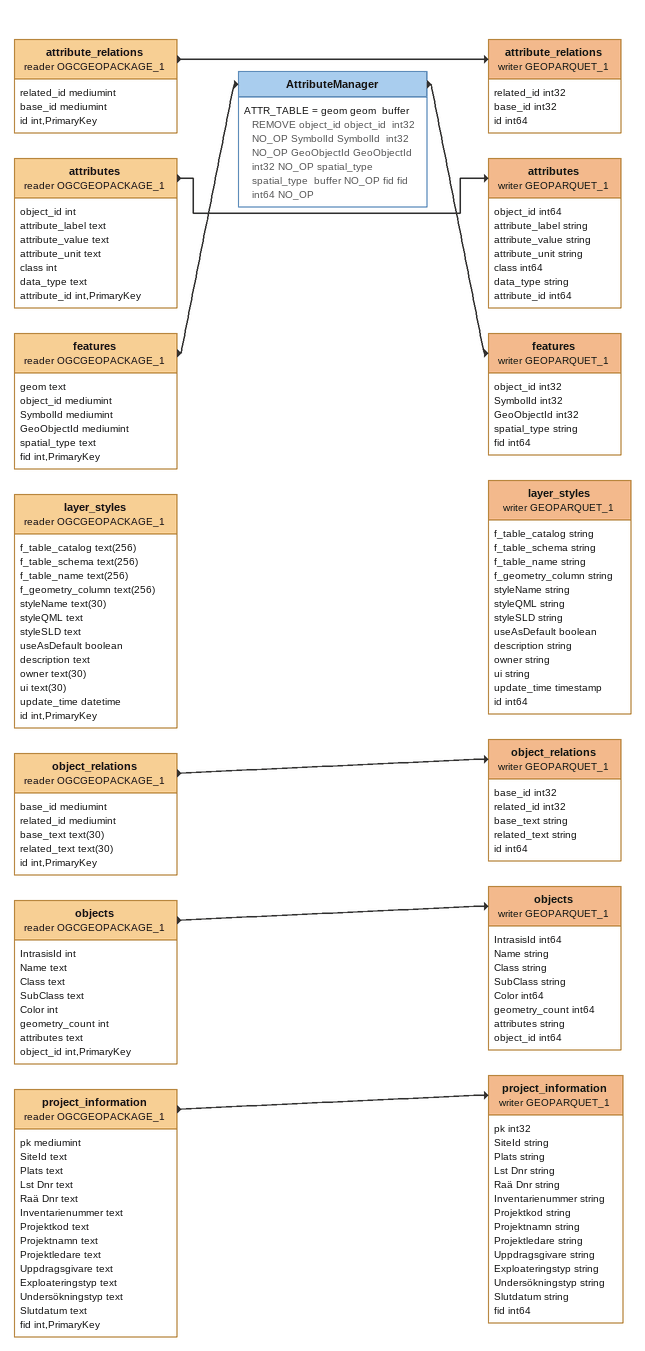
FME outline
attribute_relations (reader OGCGEOPACKAGE_1)
    attributes: related_id mediumint, base_id mediumint, id int,PrimaryKey
    -> attribute_relations (writer GEOPARQUET_1)
attribute_relations (writer GEOPARQUET_1)
    attributes: related_id int32, base_id int32, id int64
attributes (reader OGCGEOPACKAGE_1)
    attributes: object_id int, attribute_label text, attribute_value text, attribute_unit text, class int, data_type text, attribute_id int,PrimaryKey
    -> attributes (writer GEOPARQUET_1)
attributes (writer GEOPARQUET_1)
    attributes: object_id int64, attribute_label string, attribute_value string, attribute_unit string, class int64, data_type string, attribute_id int64
features (reader OGCGEOPACKAGE_1)
    attributes: geom text, object_id mediumint, SymbolId mediumint, GeoObjectId mediumint, spatial_type text, fid int,PrimaryKey
    -> AttributeManager
AttributeManager
    ATTR_TABLE = geom geom  buffer REMOVE object_id object_id  int32 NO_OP SymbolId SymbolId  int32 NO_OP GeoObjectId GeoObjectId  int32 NO_OP spatial_type spatial_type  buffer NO_OP fid fid  int64 NO_OP
    -> features (writer GEOPARQUET_1)
features (writer GEOPARQUET_1)
    attributes: object_id int32, SymbolId int32, GeoObjectId int32, spatial_type string, fid int64
layer_styles (reader OGCGEOPACKAGE_1)
    attributes: f_table_catalog text(256), f_table_schema text(256), f_table_name text(256), f_geometry_column text(256), styleName text(30), styleQML text, styleSLD text, useAsDefault boolean, description text, owner text(30), ui text(30), update_time datetime, id int,PrimaryKey
object_relations (reader OGCGEOPACKAGE_1)
    attributes: base_id mediumint, related_id mediumint, base_text text(30), related_text text(30), id int,PrimaryKey
    -> object_relations (writer GEOPARQUET_1)
object_relations (writer GEOPARQUET_1)
    attributes: base_id int32, related_id int32, base_text string, related_text string, id int64
objects (reader OGCGEOPACKAGE_1)
    attributes: IntrasisId int, Name text, Class text, SubClass text, Color int, geometry_count int, attributes text, object_id int,PrimaryKey
    -> objects (writer GEOPARQUET_1)
objects (writer GEOPARQUET_1)
    attributes: IntrasisId int64, Name string, Class string, SubClass string, Color int64, geometry_count int64, attributes string, object_id int64
project_information (reader OGCGEOPACKAGE_1)
    attributes: pk mediumint, SiteId text, Plats text, Lst Dnr text, Raä Dnr text, Inventarienummer text, Projektkod text, Projektnamn text, Projektledare text, Uppdragsgivare text, Exploateringstyp text, Undersökningstyp text, Slutdatum text, fid int,PrimaryKey
    -> project_information (writer GEOPARQUET_1)
project_information (writer GEOPARQUET_1)
    attributes: pk int32, SiteId string, Plats string, Lst Dnr string, Raä Dnr string, Inventarienummer string, Projektkod string, Projektnamn string, Projektledare string, Uppdragsgivare string, Exploateringstyp string, Undersökningstyp string, Slutdatum string, fid int64
layer_styles (writer GEOPARQUET_1)
    attributes: f_table_catalog string, f_table_schema string, f_table_name string, f_geometry_column string, styleName string, styleQML string, styleSLD string, useAsDefault boolean, description string, owner string, ui string, update_time timestamp, id int64
